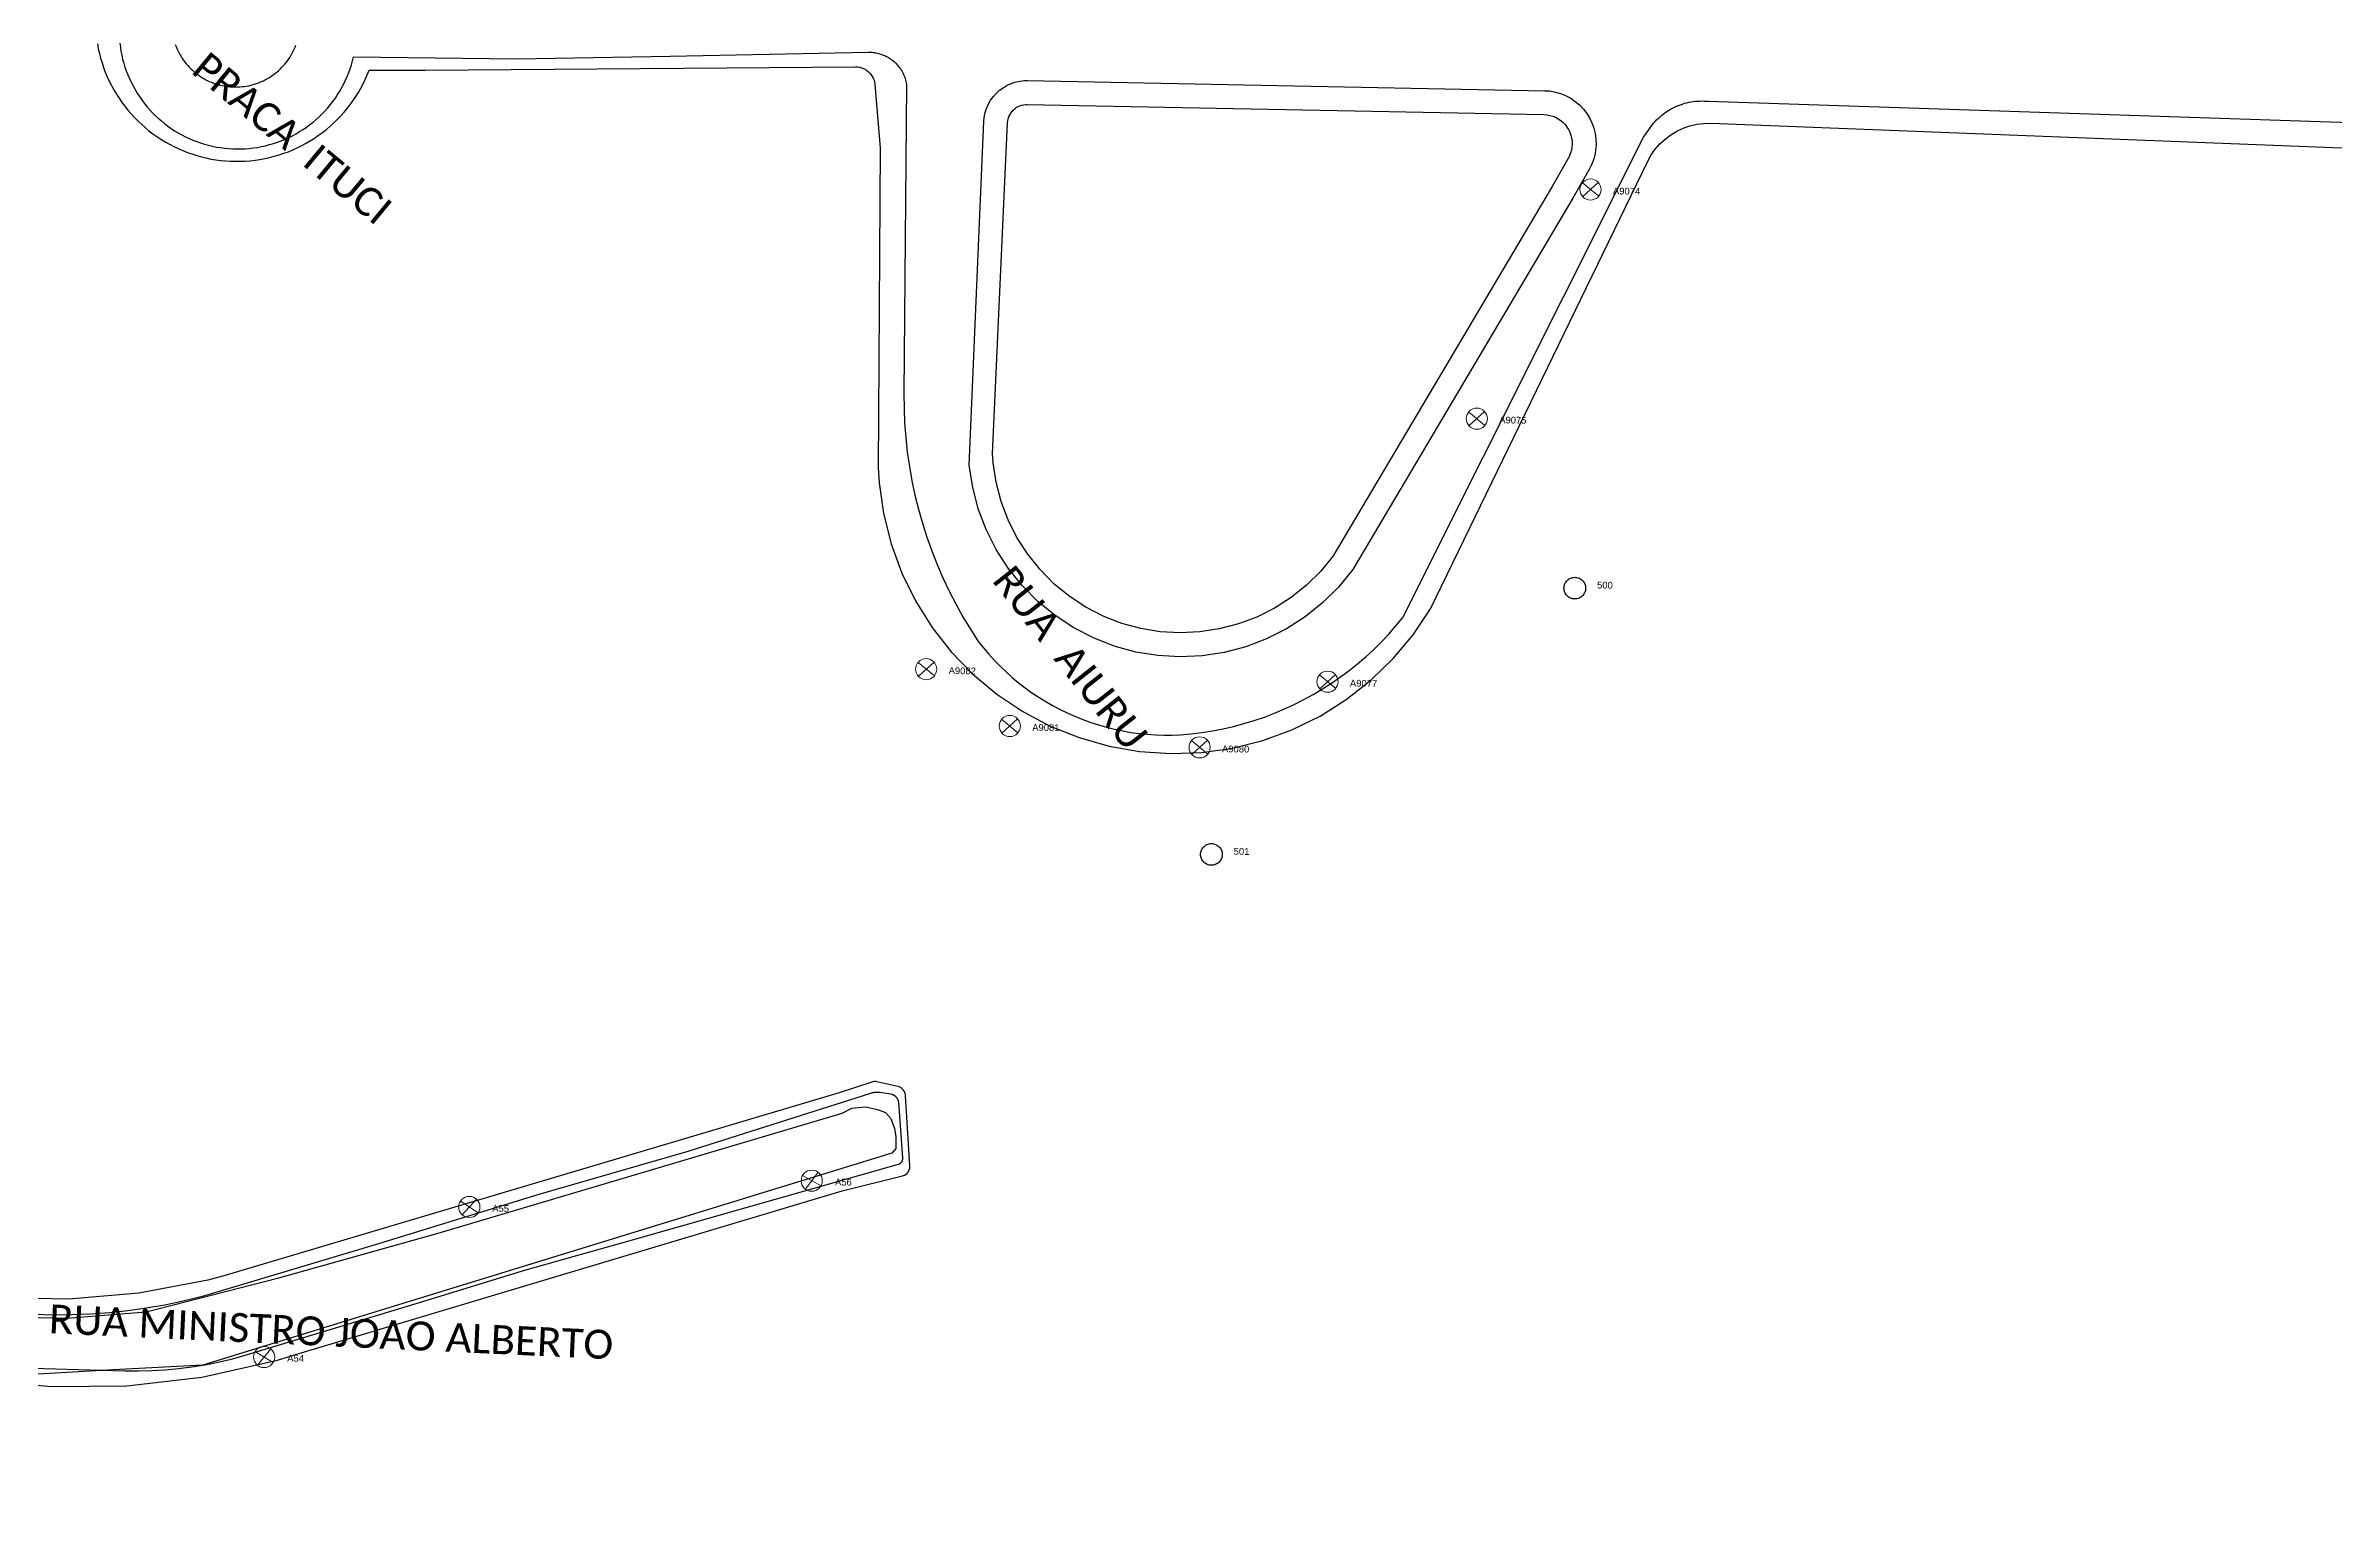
# Model space of a CAD drawing. Header units: millimetres. Extents: x 676447 to 689606, y 7455628 to 7463967.
# Drawn here: x 684171.5 to 684409.2, y 7460024.9 to 7460175.7 of the extents above; entities that cross this region are included whole.
import ezdxf

# ---------------------------------------------------------------- set-up
doc = ezdxf.new("R2010")
doc.units = ezdxf.units.MM
doc.header["$LTSCALE"] = 0.1
doc.header["$MEASUREMENT"] = 0
doc.linetypes.add('PHANTOM2', pattern=[1.25, 0.625, -0.125, 0.125, -0.125, 0.125, -0.125])
doc.layers.add('10.4-Postes', color=1, linetype='Continuous', lineweight=0)
for name, color, linetype in [('Caixas Subterrâneas', 5, 'Continuous'), ('LEGENDAS_INFRAESTRUTURAS', 7, 'Continuous'), ('MUB_MEIOFIO', 7, 'Continuous'), ('MUB_QUADRAS', 7, 'Continuous'), ('MUB_SEGMENTO', 7, 'Continuous'), ('NOS_DE_INFRAESTRUTURA', 7, 'Continuous')]:
    doc.layers.add(name, color=color, linetype=linetype)
doc.styles.add('Legend', font='calibri.ttf')
doc.styles.get("Standard").update_dxf_attribs({"font": 'arial.ttf'})

# ---------------------------------------------------------------- blocks, each defined once
blk = doc.blocks.new('PTPT')
at = {"layer": '10.4-Postes', "color": 1, "linetype": 'PHANTOM2'}
for points in [[(-0.0000079, 0.0000104), (0.0000075, -0.000002)], [(0.000007, 0.0000109), (-0.0000074, -0.0000025)]]:
    blk.add_lwpolyline(points, dxfattribs=at)
at = {"layer": '10.4-Postes', "color": 1}
blk.add_circle((-0.0000002, 0.0000042), 0.00000987, dxfattribs=at)
blk = doc.blocks.new('MHMZ')
at = {"linetype": 'PHANTOM2'}
blk.add_circle((0, 0), 0.0000101, dxfattribs=at)

msp = doc.modelspace()

# ---------------------------------------------------------------- linework, layer by layer
at = {"layer": 'MUB_MEIOFIO', "color": 253, "linetype": 'Continuous'}
for points in [[(684179.23, 7460176), (684179.29, 7460175.58), (684179.35, 7460175.16), (684179.44, 7460174.74), (684179.53, 7460174.32), (684179.65, 7460173.91), (684179.77, 7460173.5), (684179.91, 7460173.1), (684180.07, 7460172.7), (684180.23, 7460172.31), (684180.41, 7460171.92), (684180.61, 7460171.54), (684180.82, 7460171.16), (684181.04, 7460170.8), (684181.27, 7460170.44), (684181.51, 7460170.09), (684181.77, 7460169.75), (684182.04, 7460169.42), (684182.32, 7460169.09), (684182.61, 7460168.78), (684182.91, 7460168.48), (684183.22, 7460168.19), (684183.55, 7460167.91), (684183.88, 7460167.64), (684184.22, 7460167.38), (684184.57, 7460167.13), (684184.93, 7460166.9), (684185.29, 7460166.68), (684185.66, 7460166.47), (684186.04, 7460166.27), (684186.43, 7460166.09), (684186.82, 7460165.92), (684187.22, 7460165.77), (684187.62, 7460165.63), (684188.03, 7460165.5), (684188.44, 7460165.39), (684188.86, 7460165.29), (684189.28, 7460165.2), (684189.7, 7460165.14), (684190.12, 7460165.08), (684190.55, 7460165.04), (684190.98, 7460165.02), (684191.4, 7460165), (684191.83, 7460165.01), (684192.26, 7460165.03), (684192.68, 7460165.06), (684193.11, 7460165.11), (684193.53, 7460165.17), (684193.95, 7460165.25), (684194.37, 7460165.34), (684194.78, 7460165.45), (684195.19, 7460165.57), (684195.6, 7460165.71), (684196, 7460165.86), (684196.39, 7460166.02), (684196.78, 7460166.19), (684197.16, 7460166.38), (684197.54, 7460166.59), (684197.91, 7460166.8), (684198.27, 7460167.03), (684198.62, 7460167.27), (684198.97, 7460167.53), (684199.3, 7460167.79), (684199.63, 7460168.07), (684199.94, 7460168.35), (684200.25, 7460168.65), (684200.55, 7460168.96), (684200.83, 7460169.28), (684201.1, 7460169.61), (684201.37, 7460169.94), (684201.62, 7460170.29), (684201.85, 7460170.65), (684202.08, 7460171.01), (684202.29, 7460171.38), (684202.49, 7460171.76), (684202.68, 7460172.14), (684202.85, 7460172.53), (684203.01, 7460172.93), (684203.16, 7460173.33), (684203.29, 7460173.73), (684203.41, 7460174.15), (684203.51, 7460174.56), (684220.48, 7460174.37), (684236.39, 7460174.62), (684256.94, 7460175.05), (684257.08, 7460175.05), (684257.22, 7460175.05), (684257.35, 7460175.04), (684257.49, 7460175.02), (684257.63, 7460175), (684257.76, 7460174.98), (684257.9, 7460174.95), (684258.03, 7460174.92), (684258.17, 7460174.88), (684258.3, 7460174.84), (684258.43, 7460174.79), (684258.55, 7460174.74), (684258.68, 7460174.69), (684258.8, 7460174.63), (684258.93, 7460174.56), (684259.05, 7460174.5), (684259.16, 7460174.42), (684259.28, 7460174.35), (684259.39, 7460174.27), (684259.5, 7460174.18), (684259.6, 7460174.09), (684259.71, 7460174), (684259.81, 7460173.91), (684259.9, 7460173.81), (684260, 7460173.71), (684260.08, 7460173.6), (684260.17, 7460173.49), (684260.25, 7460173.38), (684260.33, 7460173.27), (684260.4, 7460173.15), (684260.47, 7460173.03), (684260.54, 7460172.91), (684260.6, 7460172.79), (684260.66, 7460172.66), (684260.71, 7460172.54), (684260.76, 7460172.41), (684260.8, 7460172.28), (684260.84, 7460172.14), (684260.87, 7460172.01), (684260.9, 7460171.88), (684260.93, 7460171.74), (684260.67, 7460139.58), (684260.68, 7460138.07), (684260.74, 7460136.56), (684260.86, 7460135.05), (684261.02, 7460133.54), (684261.23, 7460132.04), (684261.5, 7460130.55), (684261.81, 7460129.07), (684262.18, 7460127.6), (684262.59, 7460126.15), (684263.05, 7460124.7), (684263.55, 7460123.28), (684264.11, 7460121.87), (684264.71, 7460120.48), (684265.36, 7460119.11), (684266.05, 7460117.77), (684266.79, 7460116.44), (684267.57, 7460115.15), (684268.39, 7460113.88), (684268.93, 7460113.2), (684269.48, 7460112.55), (684270.06, 7460111.91), (684270.66, 7460111.3), (684271.28, 7460110.71), (684271.92, 7460110.13), (684272.58, 7460109.58), (684273.26, 7460109.06), (684273.96, 7460108.56), (684274.67, 7460108.08), (684275.4, 7460107.63), (684276.15, 7460107.2), (684276.91, 7460106.8), (684277.68, 7460106.43), (684278.47, 7460106.08), (684279.26, 7460105.76), (684280.07, 7460105.47), (684280.89, 7460105.21), (684281.72, 7460104.97), (684282.55, 7460104.77), (684283.39, 7460104.59), (684284.24, 7460104.44), (684285.09, 7460104.32), (684285.94, 7460104.24), (684286.8, 7460104.18), (684287.66, 7460104.15), (684288.52, 7460104.15), (684289.37, 7460104.18), (684290.49, 7460104.28), (684291.6, 7460104.42), (684292.71, 7460104.59), (684293.81, 7460104.81), (684294.9, 7460105.06), (684295.98, 7460105.35), (684297.05, 7460105.67), (684298.11, 7460106.03), (684299.16, 7460106.43), (684300.19, 7460106.87), (684301.2, 7460107.34), (684302.2, 7460107.84), (684303.18, 7460108.38), (684304.15, 7460108.95), (684305.09, 7460109.56), (684306.01, 7460110.2), (684306.91, 7460110.86), (684307.78, 7460111.56), (684308.63, 7460112.29), (684309.46, 7460113.05), (684310.26, 7460113.84), (684311.03, 7460114.65), (684311.77, 7460115.49), (684312.48, 7460116.35), (684337.47, 7460166.24), (684338.53, 7460167.67), (684338.68, 7460167.84), (684338.84, 7460168.01), (684339, 7460168.17), (684339.17, 7460168.32), (684339.34, 7460168.47), (684339.52, 7460168.61), (684339.7, 7460168.75), (684339.89, 7460168.88), (684340.08, 7460169), (684340.28, 7460169.12), (684340.48, 7460169.23), (684340.69, 7460169.33), (684340.89, 7460169.43), (684341.1, 7460169.52), (684341.32, 7460169.6), (684341.53, 7460169.67), (684341.75, 7460169.74), (684341.97, 7460169.8), (684342.2, 7460169.85), (684342.42, 7460169.89), (684342.65, 7460169.93), (684342.87, 7460169.95), (684343.1, 7460169.97), (684343.33, 7460169.98), (684343.56, 7460169.99), (684343.78, 7460169.98), (684344.01, 7460169.97), (684344.24, 7460169.95), (684422.35, 7460167.38)], [(684184.99, 7460175.85), (684185.07, 7460175.63), (684185.16, 7460175.42), (684185.26, 7460175.21), (684185.36, 7460175), (684185.47, 7460174.8), (684185.59, 7460174.6), (684185.72, 7460174.4), (684185.85, 7460174.21), (684185.99, 7460174.02), (684186.14, 7460173.84), (684186.29, 7460173.66), (684186.45, 7460173.49), (684186.61, 7460173.33), (684186.78, 7460173.17), (684186.95, 7460173.01), (684187.14, 7460172.87), (684187.32, 7460172.73), (684187.51, 7460172.59), (684187.71, 7460172.46), (684187.9, 7460172.34), (684188.11, 7460172.23), (684188.31, 7460172.12), (684188.52, 7460172.02), (684188.74, 7460171.93), (684188.96, 7460171.85), (684189.17, 7460171.77), (684189.4, 7460171.7), (684189.62, 7460171.64), (684189.85, 7460171.59), (684190.08, 7460171.54), (684190.31, 7460171.5), (684190.54, 7460171.47), (684190.77, 7460171.45), (684191, 7460171.44), (684191.23, 7460171.43), (684191.47, 7460171.44), (684191.7, 7460171.45), (684191.93, 7460171.47), (684192.16, 7460171.49), (684192.39, 7460171.53), (684192.62, 7460171.57), (684192.85, 7460171.62), (684193.07, 7460171.68), (684193.3, 7460171.75), (684193.52, 7460171.82), (684193.73, 7460171.91), (684193.95, 7460172), (684194.16, 7460172.09), (684194.37, 7460172.2), (684194.57, 7460172.31), (684194.77, 7460172.43), (684194.97, 7460172.55), (684195.16, 7460172.69), (684195.35, 7460172.83), (684195.53, 7460172.97), (684195.71, 7460173.12), (684195.88, 7460173.28), (684196.04, 7460173.45), (684196.2, 7460173.62), (684196.36, 7460173.79), (684196.5, 7460173.97), (684196.64, 7460174.16), (684196.78, 7460174.35), (684196.91, 7460174.54), (684197.03, 7460174.74), (684197.14, 7460174.94), (684197.25, 7460175.15), (684197.35, 7460175.36), (684197.44, 7460175.57), (684197.52, 7460175.79)], [(684267.46, 7460132.15), (684268.96, 7460167.88), (684269, 7460168.27), (684269.1, 7460168.78), (684269.25, 7460169.22), (684269.42, 7460169.61), (684269.67, 7460170.06), (684269.96, 7460170.44), (684270.24, 7460170.76), (684270.6, 7460171.1), (684270.98, 7460171.36), (684271.39, 7460171.61), (684271.82, 7460171.8), (684272.2, 7460171.93), (684272.69, 7460172.05), (684273.2, 7460172.1), (684273.5, 7460172.1), (684327.23, 7460171.05), (684327.76, 7460171.02), (684328.34, 7460170.9), (684328.85, 7460170.75), (684329.37, 7460170.55), (684329.92, 7460170.26), (684330.38, 7460169.94), (684330.82, 7460169.58), (684331.23, 7460169.14), (684331.58, 7460168.68), (684331.86, 7460168.23), (684332.11, 7460167.73), (684332.32, 7460167.15), (684332.45, 7460166.61), (684332.54, 7460166.05), (684332.56, 7460165.43), (684332.5, 7460164.88), (684332.41, 7460164.33), (684332.24, 7460163.76), (684332.05, 7460163.29), (684331.88, 7460162.94), (684330.15, 7460159.88), (684307.29, 7460121.33), (684305.79, 7460119.5), (684304.14, 7460117.88), (684302.34, 7460116.42), (684300.39, 7460115.18), (684298.33, 7460114.14), (684296.16, 7460113.32), (684293.92, 7460112.74), (684291.64, 7460112.39), (684289.33, 7460112.28), (684287.02, 7460112.41), (684284.74, 7460112.78), (684282.51, 7460113.39), (684280.35, 7460114.24), (684278.3, 7460115.29), (684276.36, 7460116.57), (684274.57, 7460118.03), (684272.94, 7460119.68), (684271.5, 7460121.48), (684270.25, 7460123.43), (684269.22, 7460125.49), (684268.39, 7460127.65), (684267.81, 7460129.9), (684267.46, 7460132.15)], [(684166.04, 7460043.81), (684173.74, 7460043.64), (684181.96, 7460044.28), (684195.74, 7460047.8), (684212.3, 7460052.45), (684254.27, 7460064.91), (684255.26, 7460065.43), (684256.69, 7460065.57), (684257.93, 7460065.29), (684258.76, 7460064.97), (684259.31, 7460064.37), (684259.68, 7460063.32), (684259.82, 7460062.44), (684259.82, 7460061.25), (684259.41, 7460060.76), (684202.34, 7460043.2), (684202.34, 7460043.2), (684187.86, 7460038.75), (684178.57, 7460038.27), (684169.5, 7460037.74)], [(684167.73, 7460038.49), (684179.77, 7460038.16), (684181.17, 7460038.15), (684182.56, 7460038.18), (684183.95, 7460038.26), (684185.33, 7460038.39), (684186.71, 7460038.57), (684188.09, 7460038.79), (684189.45, 7460039.06), (684190.81, 7460039.38), (684192.15, 7460039.74), (684210.37, 7460045.26), (684221.39, 7460048.64), (684232.47, 7460051.77), (684260.1, 7460059.61), (684260.12, 7460059.62), (684260.14, 7460059.62), (684260.16, 7460059.63), (684260.18, 7460059.64), (684260.2, 7460059.65), (684260.22, 7460059.66), (684260.24, 7460059.67), (684260.26, 7460059.68), (684260.28, 7460059.69), (684260.29, 7460059.7), (684260.31, 7460059.72), (684260.33, 7460059.73), (684260.35, 7460059.74), (684260.36, 7460059.76), (684260.38, 7460059.77), (684260.39, 7460059.79), (684260.4, 7460059.81), (684260.42, 7460059.82), (684260.43, 7460059.84), (684260.44, 7460059.86), (684260.46, 7460059.87), (684260.47, 7460059.89), (684260.48, 7460059.91), (684260.49, 7460059.93), (684260.5, 7460059.95), (684260.51, 7460059.97), (684260.51, 7460059.99), (684260.52, 7460060.01), (684260.53, 7460060.03), (684260.53, 7460060.05), (684260.54, 7460060.07), (684260.54, 7460060.09), (684260.55, 7460060.11), (684260.55, 7460060.13), (684260.55, 7460060.16), (684260.55, 7460060.18), (684260.55, 7460060.2), (684260.55, 7460060.22), (684260.55, 7460060.24), (684260.55, 7460060.26), (684260.55, 7460060.28), (684260.13, 7460066), (684260.13, 7460066.04), (684260.12, 7460066.07), (684260.12, 7460066.1), (684260.11, 7460066.13), (684260.1, 7460066.16), (684260.09, 7460066.19), (684260.09, 7460066.22), (684260.07, 7460066.25), (684260.06, 7460066.28), (684260.05, 7460066.31), (684260.04, 7460066.34), (684260.02, 7460066.37), (684260.01, 7460066.4), (684259.99, 7460066.43), (684259.97, 7460066.45), (684259.96, 7460066.48), (684259.94, 7460066.5), (684259.92, 7460066.53), (684259.9, 7460066.55), (684259.87, 7460066.58), (684259.85, 7460066.6), (684259.83, 7460066.62), (684259.81, 7460066.64), (684259.78, 7460066.66), (684259.76, 7460066.68), (684259.73, 7460066.7), (684259.7, 7460066.72), (684259.68, 7460066.74), (684259.65, 7460066.75), (684259.62, 7460066.77), (684259.59, 7460066.78), (684259.56, 7460066.79), (684259.53, 7460066.81), (684259.5, 7460066.82), (684259.47, 7460066.83), (684258.21, 7460067.04), (684258.15, 7460067.05), (684258.08, 7460067.06), (684258.01, 7460067.06), (684257.94, 7460067.06), (684257.88, 7460067.07), (684257.81, 7460067.06), (684257.74, 7460067.06), (684257.67, 7460067.05), (684257.6, 7460067.05), (684257.54, 7460067.04), (684257.47, 7460067.02), (684257.4, 7460067.01), (684257.34, 7460066.99), (684257.27, 7460066.97), (684257.21, 7460066.95), (684238.21, 7460060.92), (684222.74, 7460056.45), (684205.75, 7460051.24), (684189.56, 7460046.38), (684187.69, 7460045.85), (684185.81, 7460045.39), (684183.91, 7460044.99), (684182, 7460044.65), (684180.08, 7460044.38), (684178.15, 7460044.18), (684176.21, 7460044.03), (684174.27, 7460043.96), (684172.33, 7460043.95), (684170.39, 7460044)]]:
    msp.add_lwpolyline(points, dxfattribs=at)
at = {"layer": 'MUB_MEIOFIO', "linetype": 'Continuous'}
for points in [[(684179.23, 7460176), (684179.29, 7460175.58), (684179.35, 7460175.16), (684179.44, 7460174.74), (684179.53, 7460174.32), (684179.65, 7460173.91), (684179.77, 7460173.5), (684179.91, 7460173.1), (684180.07, 7460172.7), (684180.23, 7460172.31), (684180.41, 7460171.92), (684180.61, 7460171.54), (684180.82, 7460171.16), (684181.04, 7460170.8), (684181.27, 7460170.44), (684181.51, 7460170.09), (684181.77, 7460169.75), (684182.04, 7460169.42), (684182.32, 7460169.09), (684182.61, 7460168.78), (684182.91, 7460168.48), (684183.22, 7460168.19), (684183.55, 7460167.91), (684183.88, 7460167.64), (684184.22, 7460167.38), (684184.57, 7460167.13), (684184.93, 7460166.9), (684185.29, 7460166.68), (684185.66, 7460166.47), (684186.04, 7460166.27), (684186.43, 7460166.09), (684186.82, 7460165.92), (684187.22, 7460165.77), (684187.62, 7460165.63), (684188.03, 7460165.5), (684188.44, 7460165.39), (684188.86, 7460165.29), (684189.28, 7460165.2), (684189.7, 7460165.14), (684190.12, 7460165.08), (684190.55, 7460165.04), (684190.98, 7460165.02), (684191.4, 7460165), (684191.83, 7460165.01), (684192.26, 7460165.03), (684192.68, 7460165.06), (684193.11, 7460165.11), (684193.53, 7460165.17), (684193.95, 7460165.25), (684194.37, 7460165.34), (684194.78, 7460165.45), (684195.19, 7460165.57), (684195.6, 7460165.71), (684196, 7460165.86), (684196.39, 7460166.02), (684196.78, 7460166.19), (684197.16, 7460166.38), (684197.54, 7460166.59), (684197.91, 7460166.8), (684198.27, 7460167.03), (684198.62, 7460167.27), (684198.97, 7460167.53), (684199.3, 7460167.79), (684199.63, 7460168.07), (684199.94, 7460168.35), (684200.25, 7460168.65), (684200.55, 7460168.96), (684200.83, 7460169.28), (684201.1, 7460169.61), (684201.37, 7460169.94), (684201.62, 7460170.29), (684201.85, 7460170.65), (684202.08, 7460171.01), (684202.29, 7460171.38), (684202.49, 7460171.76), (684202.68, 7460172.14), (684202.85, 7460172.53), (684203.01, 7460172.93), (684203.16, 7460173.33), (684203.29, 7460173.73), (684203.41, 7460174.15), (684203.51, 7460174.56), (684220.48, 7460174.37), (684236.39, 7460174.62), (684256.94, 7460175.05), (684257.08, 7460175.05), (684257.22, 7460175.05), (684257.35, 7460175.04), (684257.49, 7460175.02), (684257.63, 7460175), (684257.76, 7460174.98), (684257.9, 7460174.95), (684258.03, 7460174.92), (684258.17, 7460174.88), (684258.3, 7460174.84), (684258.43, 7460174.79), (684258.55, 7460174.74), (684258.68, 7460174.69), (684258.8, 7460174.63), (684258.93, 7460174.56), (684259.05, 7460174.5), (684259.16, 7460174.42), (684259.28, 7460174.35), (684259.39, 7460174.27), (684259.5, 7460174.18), (684259.6, 7460174.09), (684259.71, 7460174), (684259.81, 7460173.91), (684259.9, 7460173.81), (684260, 7460173.71), (684260.08, 7460173.6), (684260.17, 7460173.49), (684260.25, 7460173.38), (684260.33, 7460173.27), (684260.4, 7460173.15), (684260.47, 7460173.03), (684260.54, 7460172.91), (684260.6, 7460172.79), (684260.66, 7460172.66), (684260.71, 7460172.54), (684260.76, 7460172.41), (684260.8, 7460172.28), (684260.84, 7460172.14), (684260.87, 7460172.01), (684260.9, 7460171.88), (684260.93, 7460171.74), (684260.67, 7460139.58), (684260.68, 7460138.07), (684260.74, 7460136.56), (684260.86, 7460135.05), (684261.02, 7460133.54), (684261.23, 7460132.04), (684261.5, 7460130.55), (684261.81, 7460129.07), (684262.18, 7460127.6), (684262.59, 7460126.15), (684263.05, 7460124.7), (684263.55, 7460123.28), (684264.11, 7460121.87), (684264.71, 7460120.48), (684265.36, 7460119.11), (684266.05, 7460117.77), (684266.79, 7460116.44), (684267.57, 7460115.15), (684268.39, 7460113.88), (684268.93, 7460113.2), (684269.48, 7460112.55), (684270.06, 7460111.91), (684270.66, 7460111.3), (684271.28, 7460110.71), (684271.92, 7460110.13), (684272.58, 7460109.58), (684273.26, 7460109.06), (684273.96, 7460108.56), (684274.67, 7460108.08), (684275.4, 7460107.63), (684276.15, 7460107.2), (684276.91, 7460106.8), (684277.68, 7460106.43), (684278.47, 7460106.08), (684279.26, 7460105.76), (684280.07, 7460105.47), (684280.89, 7460105.21), (684281.72, 7460104.97), (684282.55, 7460104.77), (684283.39, 7460104.59), (684284.24, 7460104.44), (684285.09, 7460104.32), (684285.94, 7460104.24), (684286.8, 7460104.18), (684287.66, 7460104.15), (684288.52, 7460104.15), (684289.37, 7460104.18), (684290.49, 7460104.28), (684291.6, 7460104.42), (684292.71, 7460104.59), (684293.81, 7460104.81), (684294.9, 7460105.06), (684295.98, 7460105.35), (684297.05, 7460105.67), (684298.11, 7460106.03), (684299.16, 7460106.43), (684300.19, 7460106.87), (684301.2, 7460107.34), (684302.2, 7460107.84), (684303.18, 7460108.38), (684304.15, 7460108.95), (684305.09, 7460109.56), (684306.01, 7460110.2), (684306.91, 7460110.86), (684307.78, 7460111.56), (684308.63, 7460112.29), (684309.46, 7460113.05), (684310.26, 7460113.84), (684311.03, 7460114.65), (684311.77, 7460115.49), (684312.48, 7460116.35), (684337.47, 7460166.24), (684338.53, 7460167.67), (684338.68, 7460167.84), (684338.84, 7460168.01), (684339, 7460168.17), (684339.17, 7460168.32), (684339.34, 7460168.47), (684339.52, 7460168.61), (684339.7, 7460168.75), (684339.89, 7460168.88), (684340.08, 7460169), (684340.28, 7460169.12), (684340.48, 7460169.23), (684340.69, 7460169.33), (684340.89, 7460169.43), (684341.1, 7460169.52), (684341.32, 7460169.6), (684341.53, 7460169.67), (684341.75, 7460169.74), (684341.97, 7460169.8), (684342.2, 7460169.85), (684342.42, 7460169.89), (684342.65, 7460169.93), (684342.87, 7460169.95), (684343.1, 7460169.97), (684343.33, 7460169.98), (684343.56, 7460169.99), (684343.78, 7460169.98), (684344.01, 7460169.97), (684344.24, 7460169.95), (684422.35, 7460167.38)], [(684184.99, 7460175.85), (684185.07, 7460175.63), (684185.16, 7460175.42), (684185.26, 7460175.21), (684185.36, 7460175), (684185.47, 7460174.8), (684185.59, 7460174.6), (684185.72, 7460174.4), (684185.85, 7460174.21), (684185.99, 7460174.02), (684186.14, 7460173.84), (684186.29, 7460173.66), (684186.45, 7460173.49), (684186.61, 7460173.33), (684186.78, 7460173.17), (684186.95, 7460173.01), (684187.14, 7460172.87), (684187.32, 7460172.73), (684187.51, 7460172.59), (684187.71, 7460172.46), (684187.9, 7460172.34), (684188.11, 7460172.23), (684188.31, 7460172.12), (684188.52, 7460172.02), (684188.74, 7460171.93), (684188.96, 7460171.85), (684189.17, 7460171.77), (684189.4, 7460171.7), (684189.62, 7460171.64), (684189.85, 7460171.59), (684190.08, 7460171.54), (684190.31, 7460171.5), (684190.54, 7460171.47), (684190.77, 7460171.45), (684191, 7460171.44), (684191.23, 7460171.43), (684191.47, 7460171.44), (684191.7, 7460171.45), (684191.93, 7460171.47), (684192.16, 7460171.49), (684192.39, 7460171.53), (684192.62, 7460171.57), (684192.85, 7460171.62), (684193.07, 7460171.68), (684193.3, 7460171.75), (684193.52, 7460171.82), (684193.73, 7460171.91), (684193.95, 7460172), (684194.16, 7460172.09), (684194.37, 7460172.2), (684194.57, 7460172.31), (684194.77, 7460172.43), (684194.97, 7460172.55), (684195.16, 7460172.69), (684195.35, 7460172.83), (684195.53, 7460172.97), (684195.71, 7460173.12), (684195.88, 7460173.28), (684196.04, 7460173.45), (684196.2, 7460173.62), (684196.36, 7460173.79), (684196.5, 7460173.97), (684196.64, 7460174.16), (684196.78, 7460174.35), (684196.91, 7460174.54), (684197.03, 7460174.74), (684197.14, 7460174.94), (684197.25, 7460175.15), (684197.35, 7460175.36), (684197.44, 7460175.57), (684197.52, 7460175.79)], [(684267.46, 7460132.15), (684268.96, 7460167.88), (684269, 7460168.27), (684269.1, 7460168.78), (684269.25, 7460169.22), (684269.42, 7460169.61), (684269.67, 7460170.06), (684269.96, 7460170.44), (684270.24, 7460170.76), (684270.6, 7460171.1), (684270.98, 7460171.36), (684271.39, 7460171.61), (684271.82, 7460171.8), (684272.2, 7460171.93), (684272.69, 7460172.05), (684273.2, 7460172.1), (684273.5, 7460172.1), (684327.23, 7460171.05), (684327.76, 7460171.02), (684328.34, 7460170.9), (684328.85, 7460170.75), (684329.37, 7460170.55), (684329.92, 7460170.26), (684330.38, 7460169.94), (684330.82, 7460169.58), (684331.23, 7460169.14), (684331.58, 7460168.68), (684331.86, 7460168.23), (684332.11, 7460167.73), (684332.32, 7460167.15), (684332.45, 7460166.61), (684332.54, 7460166.05), (684332.56, 7460165.43), (684332.5, 7460164.88), (684332.41, 7460164.33), (684332.24, 7460163.76), (684332.05, 7460163.29), (684331.88, 7460162.94), (684330.15, 7460159.88), (684307.29, 7460121.33), (684305.79, 7460119.5), (684304.14, 7460117.88), (684302.34, 7460116.42), (684300.39, 7460115.18), (684298.33, 7460114.14), (684296.16, 7460113.32), (684293.92, 7460112.74), (684291.64, 7460112.39), (684289.33, 7460112.28), (684287.02, 7460112.41), (684284.74, 7460112.78), (684282.51, 7460113.39), (684280.35, 7460114.24), (684278.3, 7460115.29), (684276.36, 7460116.57), (684274.57, 7460118.03), (684272.94, 7460119.68), (684271.5, 7460121.48), (684270.25, 7460123.43), (684269.22, 7460125.49), (684268.39, 7460127.65), (684267.81, 7460129.9), (684267.46, 7460132.15)], [(684166.04, 7460043.81), (684173.74, 7460043.64), (684181.96, 7460044.28), (684195.74, 7460047.8), (684212.3, 7460052.45), (684254.27, 7460064.91), (684255.26, 7460065.43), (684256.69, 7460065.57), (684257.93, 7460065.29), (684258.76, 7460064.97), (684259.31, 7460064.37), (684259.68, 7460063.32), (684259.82, 7460062.44), (684259.82, 7460061.25), (684259.41, 7460060.76), (684202.34, 7460043.2), (684202.34, 7460043.2), (684187.86, 7460038.75), (684178.57, 7460038.27), (684169.5, 7460037.74)], [(684167.73, 7460038.49), (684179.77, 7460038.16), (684181.17, 7460038.15), (684182.56, 7460038.18), (684183.95, 7460038.26), (684185.33, 7460038.39), (684186.71, 7460038.57), (684188.09, 7460038.79), (684189.45, 7460039.06), (684190.81, 7460039.38), (684192.15, 7460039.74), (684210.37, 7460045.26), (684221.39, 7460048.64), (684232.47, 7460051.77), (684260.1, 7460059.61), (684260.12, 7460059.62), (684260.14, 7460059.62), (684260.16, 7460059.63), (684260.18, 7460059.64), (684260.2, 7460059.65), (684260.22, 7460059.66), (684260.24, 7460059.67), (684260.26, 7460059.68), (684260.28, 7460059.69), (684260.29, 7460059.7), (684260.31, 7460059.72), (684260.33, 7460059.73), (684260.35, 7460059.74), (684260.36, 7460059.76), (684260.38, 7460059.77), (684260.39, 7460059.79), (684260.4, 7460059.81), (684260.42, 7460059.82), (684260.43, 7460059.84), (684260.44, 7460059.86), (684260.46, 7460059.87), (684260.47, 7460059.89), (684260.48, 7460059.91), (684260.49, 7460059.93), (684260.5, 7460059.95), (684260.51, 7460059.97), (684260.51, 7460059.99), (684260.52, 7460060.01), (684260.53, 7460060.03), (684260.53, 7460060.05), (684260.54, 7460060.07), (684260.54, 7460060.09), (684260.55, 7460060.11), (684260.55, 7460060.13), (684260.55, 7460060.16), (684260.55, 7460060.18), (684260.55, 7460060.2), (684260.55, 7460060.22), (684260.55, 7460060.24), (684260.55, 7460060.26), (684260.55, 7460060.28), (684260.13, 7460066), (684260.13, 7460066.04), (684260.12, 7460066.07), (684260.12, 7460066.1), (684260.11, 7460066.13), (684260.1, 7460066.16), (684260.09, 7460066.19), (684260.09, 7460066.22), (684260.07, 7460066.25), (684260.06, 7460066.28), (684260.05, 7460066.31), (684260.04, 7460066.34), (684260.02, 7460066.37), (684260.01, 7460066.4), (684259.99, 7460066.43), (684259.97, 7460066.45), (684259.96, 7460066.48), (684259.94, 7460066.5), (684259.92, 7460066.53), (684259.9, 7460066.55), (684259.87, 7460066.58), (684259.85, 7460066.6), (684259.83, 7460066.62), (684259.81, 7460066.64), (684259.78, 7460066.66), (684259.76, 7460066.68), (684259.73, 7460066.7), (684259.7, 7460066.72), (684259.68, 7460066.74), (684259.65, 7460066.75), (684259.62, 7460066.77), (684259.59, 7460066.78), (684259.56, 7460066.79), (684259.53, 7460066.81), (684259.5, 7460066.82), (684259.47, 7460066.83), (684258.21, 7460067.04), (684258.15, 7460067.05), (684258.08, 7460067.06), (684258.01, 7460067.06), (684257.94, 7460067.06), (684257.88, 7460067.07), (684257.81, 7460067.06), (684257.74, 7460067.06), (684257.67, 7460067.05), (684257.6, 7460067.05), (684257.54, 7460067.04), (684257.47, 7460067.02), (684257.4, 7460067.01), (684257.34, 7460066.99), (684257.27, 7460066.97), (684257.21, 7460066.95), (684238.21, 7460060.92), (684222.74, 7460056.45), (684205.75, 7460051.24), (684189.56, 7460046.38), (684187.69, 7460045.85), (684185.81, 7460045.39), (684183.91, 7460044.99), (684182, 7460044.65), (684180.08, 7460044.38), (684178.15, 7460044.18), (684176.21, 7460044.03), (684174.27, 7460043.96), (684172.33, 7460043.95), (684170.39, 7460044)]]:
    msp.add_lwpolyline(points, dxfattribs=at)
at = {"layer": 'MUB_QUADRAS', "linetype": 'Continuous'}
for points in [[(684176.9, 7460175.91), (684177, 7460175.41), (684177.11, 7460174.91), (684177.24, 7460174.42), (684177.39, 7460173.93), (684177.55, 7460173.45), (684177.73, 7460172.97), (684177.93, 7460172.5), (684178.14, 7460172.03), (684178.37, 7460171.58), (684178.62, 7460171.13), (684178.88, 7460170.69), (684179.16, 7460170.26), (684179.45, 7460169.84), (684179.75, 7460169.43), (684180.07, 7460169.03), (684180.4, 7460168.65), (684180.75, 7460168.27), (684181.11, 7460167.91), (684181.48, 7460167.56), (684181.86, 7460167.22), (684182.26, 7460166.89), (684182.66, 7460166.58), (684183.08, 7460166.29), (684183.51, 7460166.01), (684183.94, 7460165.74), (684184.39, 7460165.49), (684184.84, 7460165.26), (684185.3, 7460165.04), (684185.77, 7460164.83), (684186.25, 7460164.65), (684186.73, 7460164.48), (684187.22, 7460164.32), (684187.71, 7460164.19), (684188.2, 7460164.07), (684188.7, 7460163.96), (684189.21, 7460163.88), (684189.71, 7460163.81), (684190.22, 7460163.76), (684190.73, 7460163.73), (684191.24, 7460163.72), (684191.75, 7460163.72), (684192.26, 7460163.74), (684192.77, 7460163.78), (684193.28, 7460163.84), (684193.79, 7460163.91), (684194.29, 7460164.01), (684194.79, 7460164.12), (684195.28, 7460164.24), (684195.77, 7460164.39), (684196.26, 7460164.55), (684196.74, 7460164.72), (684197.21, 7460164.92), (684197.67, 7460165.13), (684198.13, 7460165.36), (684198.58, 7460165.6), (684199.02, 7460165.85), (684199.45, 7460166.13), (684199.88, 7460166.42), (684200.29, 7460166.72), (684200.69, 7460167.03), (684201.08, 7460167.36), (684201.46, 7460167.71), (684201.82, 7460168.06), (684202.18, 7460168.43), (684202.52, 7460168.81), (684202.84, 7460169.2), (684203.16, 7460169.61), (684203.46, 7460170.02), (684203.74, 7460170.45), (684204.01, 7460170.88), (684204.26, 7460171.32), (684204.5, 7460171.77), (684204.72, 7460172.23), (684204.93, 7460172.7), (684205.12, 7460173.17), (684210.96, 7460173.17), (684255.64, 7460173.53), (684255.85, 7460173.52), (684256.06, 7460173.48), (684256.26, 7460173.43), (684256.46, 7460173.36), (684256.65, 7460173.27), (684256.82, 7460173.15), (684256.99, 7460173.02), (684257.14, 7460172.88), (684257.27, 7460172.71), (684257.38, 7460172.54), (684257.48, 7460172.35), (684257.56, 7460172.16), (684257.61, 7460171.96), (684257.65, 7460171.75), (684257.65, 7460171.69), (684258.2, 7460165.11), (684257.99, 7460131.89), (684258.09, 7460130.35), (684258.55, 7460127.15), (684259.34, 7460124.01), (684260.45, 7460120.98), (684261.87, 7460118.08), (684263.59, 7460115.34), (684265.59, 7460112.8), (684267.84, 7460110.48), (684270.32, 7460108.4), (684273, 7460106.6), (684275.86, 7460105.09), (684278.86, 7460103.89), (684281.97, 7460103), (684285.15, 7460102.45), (684288.37, 7460102.23), (684291.6, 7460102.35), (684294.8, 7460102.81), (684297.94, 7460103.6), (684300.97, 7460104.71), (684303.88, 7460106.13), (684306.61, 7460107.85), (684309.16, 7460109.85), (684311.48, 7460112.1), (684313.55, 7460114.58), (684315.35, 7460117.26), (684337.93, 7460163.73), (684338.28, 7460164.38), (684338.7, 7460164.98), (684339.18, 7460165.53), (684339.72, 7460166.03), (684340.3, 7460166.47), (684340.93, 7460166.85), (684341.59, 7460167.16), (684342.29, 7460167.4), (684343, 7460167.57), (684343.73, 7460167.66), (684344.46, 7460167.67), (684344.47, 7460167.67), (684413.52, 7460164.98)], [(684269.86, 7460133.35), (684271.44, 7460167.71), (684271.46, 7460167.92), (684271.5, 7460168.13), (684271.57, 7460168.33), (684271.65, 7460168.52), (684271.75, 7460168.7), (684271.88, 7460168.87), (684272.02, 7460169.03), (684272.17, 7460169.17), (684272.34, 7460169.29), (684272.52, 7460169.4), (684272.71, 7460169.48), (684272.91, 7460169.55), (684273.11, 7460169.6), (684273.32, 7460169.62), (684273.48, 7460169.62), (684327.13, 7460168.57), (684327.44, 7460168.55), (684327.75, 7460168.49), (684328.05, 7460168.4), (684328.34, 7460168.29), (684328.62, 7460168.14), (684328.88, 7460167.96), (684329.12, 7460167.76), (684329.34, 7460167.53), (684329.53, 7460167.28), (684329.69, 7460167.02), (684329.83, 7460166.74), (684329.94, 7460166.44), (684330.01, 7460166.14), (684330.06, 7460165.82), (684330.07, 7460165.51), (684330.04, 7460165.2), (684329.99, 7460164.89), (684329.9, 7460164.59), (684329.78, 7460164.3), (684329.68, 7460164.09), (684328, 7460161.12), (684305.25, 7460122.76), (684303.95, 7460121.17), (684302.49, 7460119.73), (684300.89, 7460118.44), (684299.16, 7460117.34), (684297.33, 7460116.41), (684295.41, 7460115.69), (684293.42, 7460115.17), (684291.39, 7460114.86), (684289.34, 7460114.76), (684287.29, 7460114.88), (684285.27, 7460115.21), (684283.29, 7460115.75), (684281.37, 7460116.5), (684279.55, 7460117.44), (684277.83, 7460118.57), (684276.24, 7460119.87), (684274.8, 7460121.33), (684273.52, 7460122.93), (684272.41, 7460124.66), (684271.49, 7460126.49), (684270.76, 7460128.41), (684270.24, 7460130.4), (684269.93, 7460132.43), (684269.86, 7460133.35)], [(684195.6, 7460039.28), (684198.08, 7460040.02), (684254.27, 7460056.83), (684260.53, 7460058.41), (684260.63, 7460058.44), (684260.73, 7460058.48), (684260.82, 7460058.53), (684260.91, 7460058.59), (684260.99, 7460058.66), (684261.06, 7460058.74), (684261.12, 7460058.82), (684261.17, 7460058.91), (684261.22, 7460059), (684261.25, 7460059.1), (684261.27, 7460059.21), (684261.29, 7460059.31), (684261.29, 7460059.41), (684261.29, 7460059.44), (684260.83, 7460066.75), (684260.82, 7460066.86), (684260.79, 7460066.96), (684260.76, 7460067.06), (684260.72, 7460067.15), (684260.66, 7460067.24), (684260.6, 7460067.33), (684260.53, 7460067.4), (684260.45, 7460067.47), (684260.36, 7460067.53), (684260.27, 7460067.59), (684260.18, 7460067.63), (684260.08, 7460067.66), (684260.05, 7460067.67), (684257.87, 7460068.16), (684257.77, 7460068.18), (684257.66, 7460068.18), (684257.56, 7460068.18), (684257.45, 7460068.16), (684257.35, 7460068.14), (684257.34, 7460068.13), (684253.93, 7460067.02), (684190.27, 7460048.08), (684188.36, 7460047.58), (684181.21, 7460046.21), (684173.95, 7460045.59), (684166.67, 7460045.74)], [(684154.65, 7460019.21), (684160.06, 7460032.05), (684167.62, 7460036.95), (684172.14, 7460036.52), (684179.97, 7460036.6), (684187.74, 7460037.5), (684195.6, 7460039.28)]]:
    msp.add_lwpolyline(points, dxfattribs=at)

# ---------------------------------------------------------------- block references
at = {"layer": 'Caixas Subterrâneas', "color": 40}
for p, xscale, yscale, zscale, rotation in [((684330.34, 7460119.41), 111319.4907932736, 111319.4907932736, 111319.4907932736, 359.2985583475751), ((684292.6, 7460091.77), 111319.4907932735, 111319.4907932735, 111319.4907932735, 359.2986933634741)]:
    msp.add_blockref('MHMZ', p, dxfattribs=dict(at, xscale=xscale, yscale=yscale, zscale=zscale, rotation=rotation))
at = {"layer": 'NOS_DE_INFRAESTRUTURA', "color": 1}
for p, xscale, yscale, zscale, rotation in [((684331.99, 7460160.32), 111319.4907932736, 111319.4907932736, 111319.4907932736, 359.2985646560682), ((684320.18, 7460136.54), 111319.4907932735, 111319.4907932735, 111319.4907932735, 359.2986022565235), ((684263, 7460110.53), 111319.4907932735, 111319.4907932735, 111319.4907932735, 359.2988117110113), ((684304.68, 7460109.23), 111319.4907932736, 111319.4907932736, 111319.4907932736, 359.2986527996343), ((684271.68, 7460104.63), 111319.4907932736, 111319.4907932736, 111319.4907932736, 359.2987768758513), ((684291.39, 7460102.41), 111319.4907932736, 111319.4907932736, 111319.4907932736, 359.2987012522617), ((684251.2, 7460057.44), 111319.4907932735, 111319.4907932735, 111319.4907932735, 10.29884027628005), ((684215.6, 7460054.71), 111319.4907932735, 111319.4907932735, 111319.4907932735, 5.298974793322622), ((684194.31, 7460039.14), 111319.4907932736, 111319.4907932736, 111319.4907932736, 8.299051005850274)]:
    msp.add_blockref('PTPT', p, dxfattribs=dict(at, xscale=xscale, yscale=yscale, zscale=zscale, rotation=rotation))

# ---------------------------------------------------------------- texts
at = {"layer": 'LEGENDAS_INFRAESTRUTURAS', "color": 1}
for s, rotation, p in [('A9074', 359.2986, (684334.3, 7460160.29)), ('A9075', 359.2986, (684322.49, 7460136.52)), ('A9082', 359.2988, (684265.31, 7460110.5)), ('A9077', 359.2986, (684306.99, 7460109.2)), ('A9081', 359.2988, (684273.99, 7460104.6)), ('A9080', 359.2987, (684293.7, 7460102.38)), ('A56', 359.2988, (684253.51, 7460057.41)), ('A55', 359.299, (684217.91, 7460054.68)), ('A54', 359.299, (684196.62, 7460039.12))]:
    msp.add_text(s, height=0.7, rotation=rotation, dxfattribs=at).set_placement(p)
at = {"layer": 'LEGENDAS_INFRAESTRUTURAS', "color": 5}
for s, rotation, p in [('500', 359.2985, (684332.65, 7460119.38)), ('501', 359.2987, (684294.91, 7460091.74))]:
    msp.add_text(s, height=0.7, rotation=rotation, dxfattribs=at).set_placement(p)
at = {"layer": 'MUB_SEGMENTO', "color": 253, "style": 'Legend'}
for s, rotation, p in [('PRACA  ITUCI', 320.3644, (684186.53, 7460172.96)), ('RUA  AIURU', 308.2926, (684269.73, 7460120.19)), ('RUA MINISTRO JOAO ALBERTO', 357.346, (684171.82, 7460042.07))]:
    msp.add_text(s, height=3, rotation=rotation, dxfattribs=at).set_placement(p)

doc.saveas('drawing.dxf')
